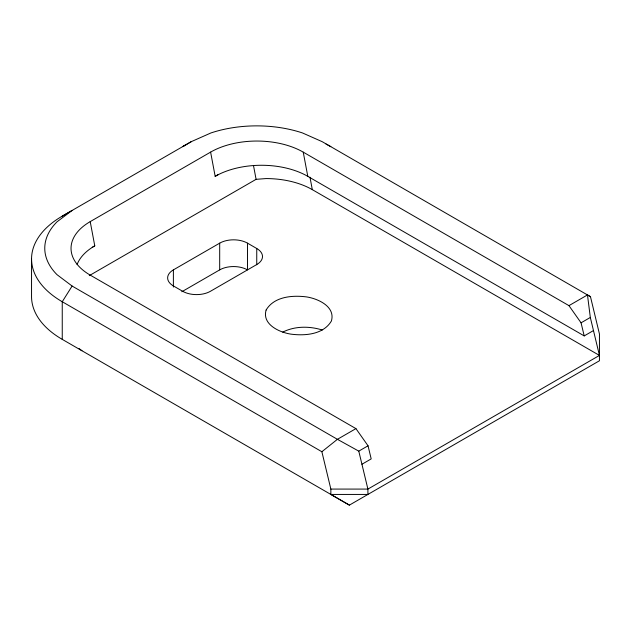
<?xml version="1.0" encoding="UTF-8"?>
<svg xmlns="http://www.w3.org/2000/svg" width="631" height="631" viewBox="0 0 631 631"><rect width="100%" height="100%" fill="white"/><g stroke="black" fill="none" stroke-linecap="round" stroke-linejoin="round"><path stroke-width="0.95" d="M173.383 287.066L173.391 269.879L219.698 243.148A19.648 11.35 0 0 1 247.486 243.148L256.754 248.504A19.648 11.35 0 0 1 256.754 264.547L210.439 291.285A19.648 11.35 0 0 1 182.659 291.277L173.391 285.93A19.648 11.35 0 0 1 173.391 269.879M181.799 291.759L219.691 269.879L219.698 243.148M247.486 243.148L247.478 269.887A19.648 11.35 0 0 0 219.691 269.879M256.746 264.736L256.754 248.504M349.377 505.131L330.857 494.436L330.857 489.08L321.873 451.733L62.248 301.736A104.785 60.521 0 0 1 62.24 216.149L191.296 141.652L210.951 132.944A91.574 52.886 0 0 1 302.525 132.967L322.181 141.675L590.466 296.673L599.45 334.012L599.442 360.766L349.377 505.131L62.248 339.368A104.785 60.497 0 0 1 31.55 296.586L31.55 258.939M62.24 216.149L72.115 210.462L57.035 221.804A91.574 52.886 0 0 0 57.035 274.69L72.115 286.048L62.248 301.736L62.248 339.368M321.873 451.733L337.411 439.318L355.939 428.623L368.039 445.794L371.194 458.903L361.934 464.25M191.296 141.652L182.635 146.637A104.793 60.521 0 0 1 185.782 144.893M355.939 428.623L90.217 275.116A65.498 37.828 0 0 1 90.209 221.623L210.612 152.11A65.498 37.828 0 0 1 303.235 152.134L568.957 305.641L581.056 322.812L584.211 335.913L593.471 330.565M92.236 247.32L94.776 245.853L90.209 221.623M210.612 152.11L215.171 176.341L218.563 174.393M89.271 275.637L256.091 179.33L265.998 178.573A65.49 37.813 0 0 1 312.313 189.647L599.45 355.419L367.905 489.088L330.857 489.08M568.957 305.641L587.477 294.945L590.466 296.673M72.115 286.048L337.411 439.318L358.779 451.141L368.039 445.794M581.056 322.812L590.324 317.464L587.477 294.945M282.735 332.127C294.898 325.959 309.442 326.038 322.283 329.997M330.857 494.436L367.905 494.436L367.905 489.088L358.779 451.141M215.171 176.341A65.49 37.813 0 0 1 307.794 176.349L584.211 335.913M78.978 348.501L81.983 350.765M590.324 317.464L599.45 355.419M309.963 177.169L312.313 189.647M303.235 152.134L307.794 176.349M253.559 165.89L256.091 179.33M326.053 144.081A104.793 60.521 0 0 1 330.833 146.676M77.092 264.539A65.49 37.813 0 0 1 94.776 245.853M266.108 310.05C261.857 324.381 279.367 332.363 290.867 334.13C305.01 335.992 323.38 334.588 331.401 321.013C335.645 306.674 318.142 298.7 306.642 296.925C292.5 295.071 274.122 296.467 266.108 310.05"/></g></svg>
